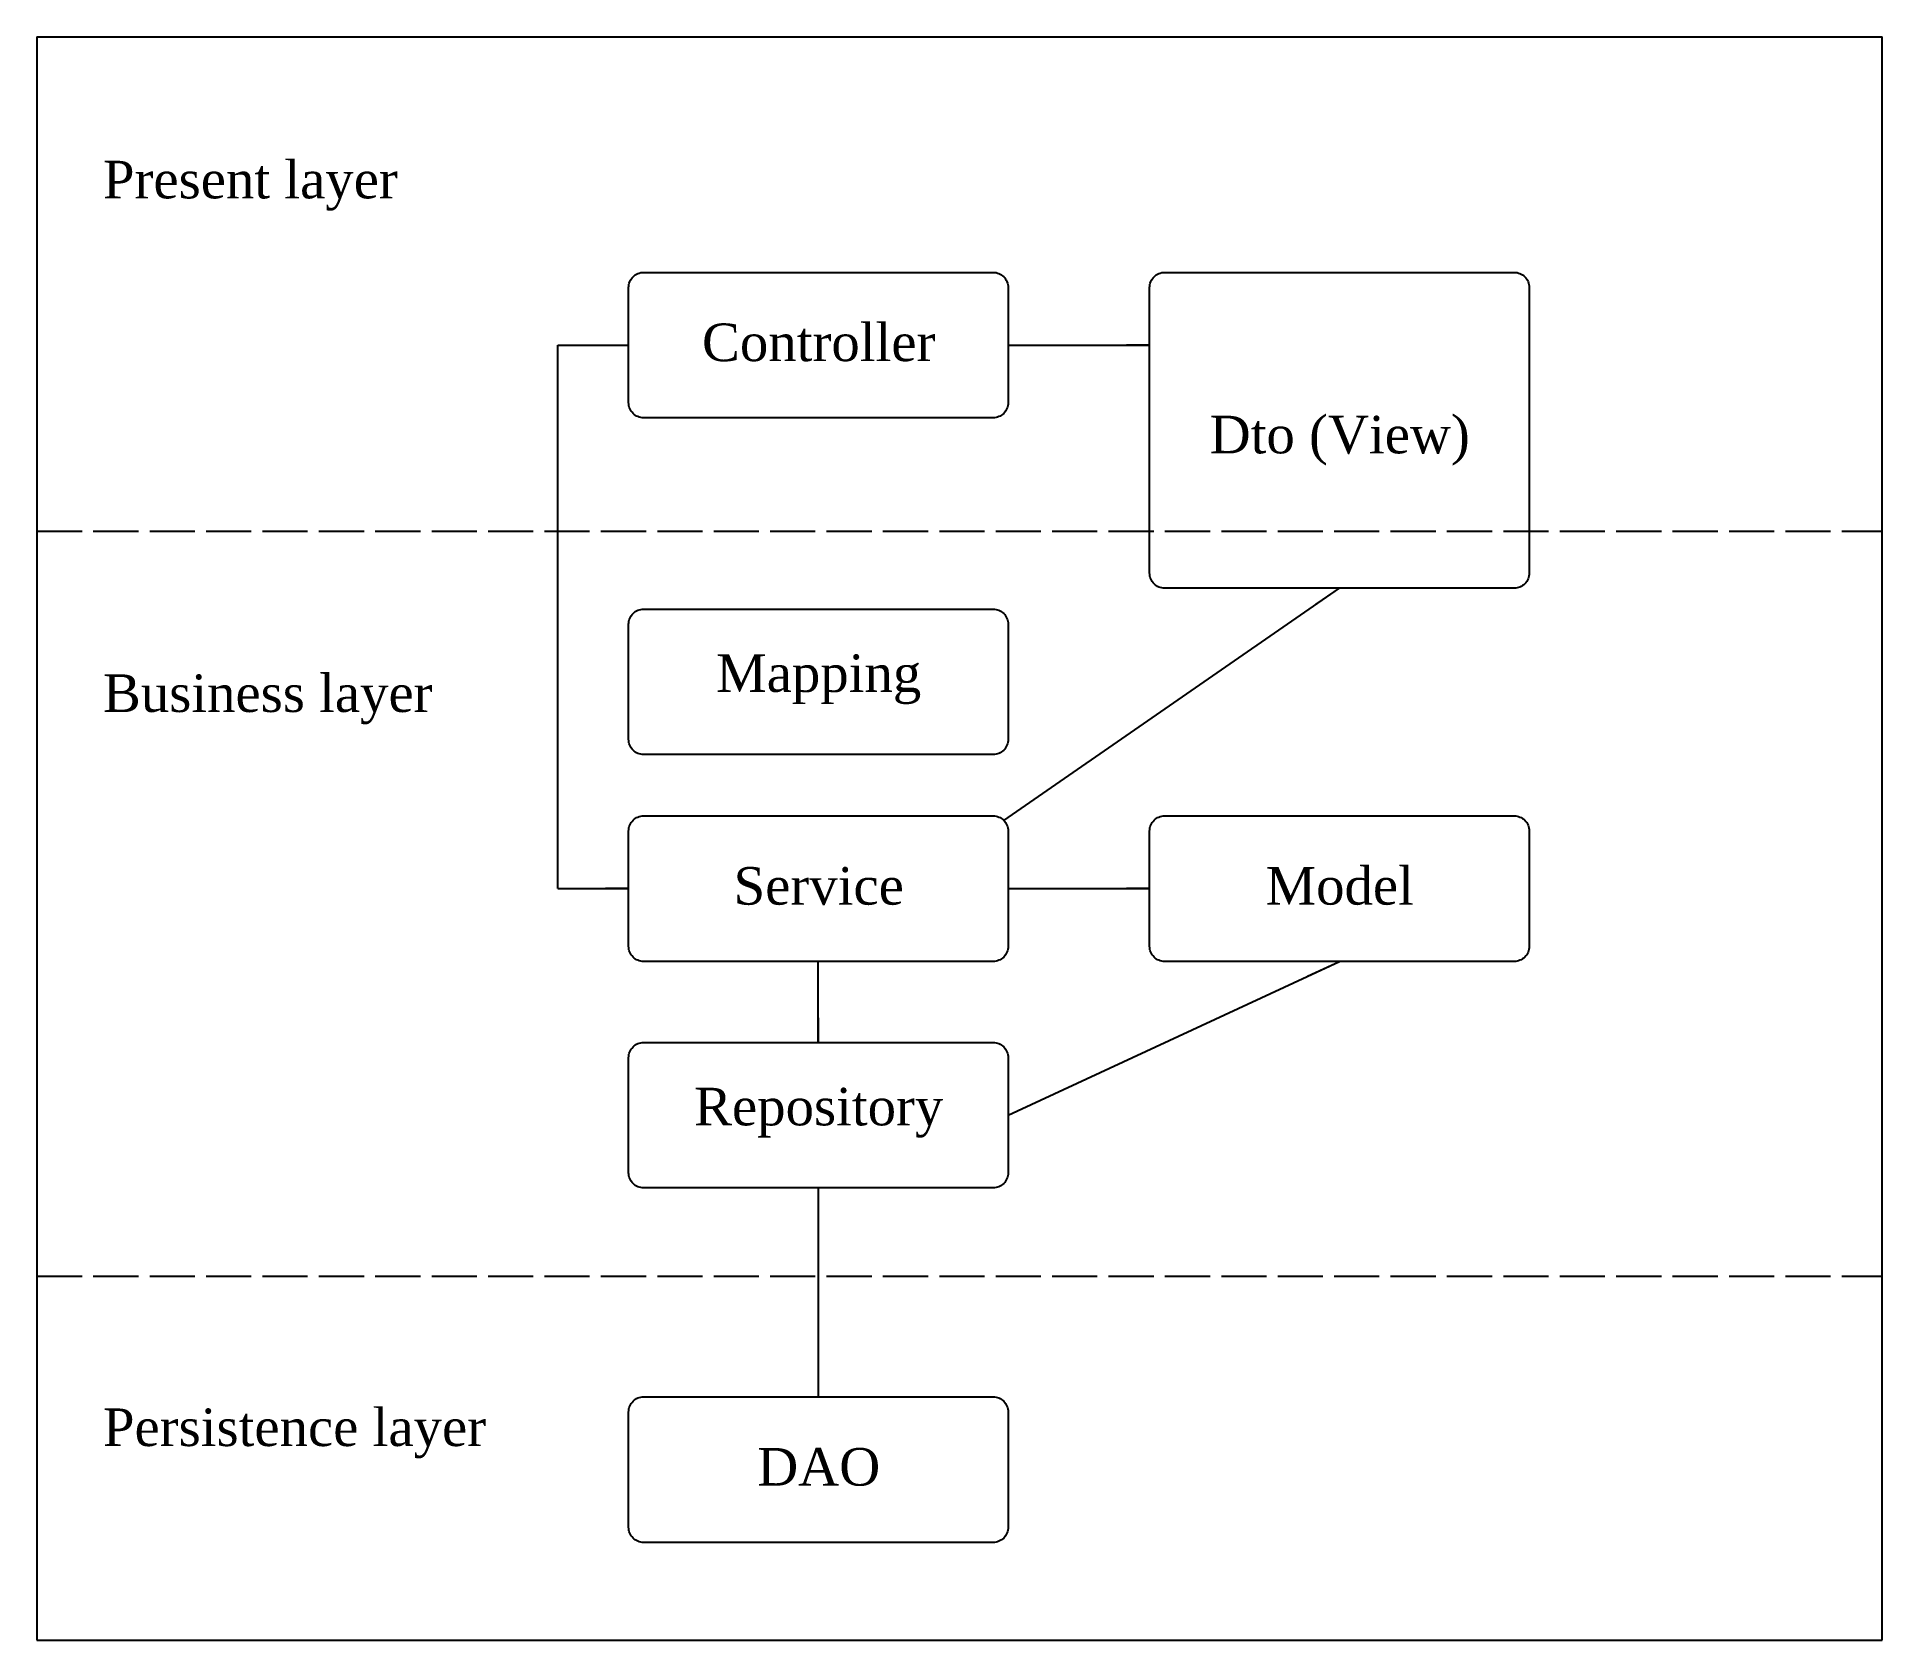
# Model space of a CAD drawing. Header units: millimetres. Extents: x 2363 to 2485, y 1592 to 1699.
import ezdxf

# ---------------------------------------------------------------- set-up
doc = ezdxf.new("R2010")
doc.units = ezdxf.units.MM
doc.linetypes.add('ACAD_ISO02W100', pattern=[15, 12, -3])
doc.styles.add('Times New Roman', font='times.ttf')

msp = doc.modelspace()

# ---------------------------------------------------------------- linework, layer by layer
at = {"ltscale": 0.25}
for p, q in [((2362.69, 1698.71), (2362.69, 1592.11)), ((2362.69, 1698.71), (2485.37, 1698.71)), ((2485.37, 1592.11), (2485.37, 1698.71)), ((2397.32, 1642.07), (2397.32, 1678.21)), ((2397.32, 1678.21), (2402.03, 1678.21)), ((2427.26, 1678.21), (2436.67, 1678.21)), ((2397.32, 1642.07), (2402.03, 1642.07)), ((2427.26, 1642.07), (2436.67, 1642.07)), ((2414.64, 1631.84), (2414.64, 1637.23)), ((2414.64, 1622.17), (2414.64, 1608.28)), ((2362.69, 1592.11), (2485.37, 1592.11))]:
    msp.add_line(p, q, dxfattribs=at)
at = {"linetype": 'ACAD_ISO02W100', "ltscale": 0.25}
for p, q in [((2362.69, 1665.83), (2485.37, 1665.83)), ((2362.69, 1616.3), (2485.37, 1616.3))]:
    msp.add_line(p, q, dxfattribs=at)
for p, q in [((2426.97, 1646.61), (2449.29, 1662.05)), ((2427.26, 1627.01), (2449.29, 1637.23))]:
    msp.add_line(p, q)
at = {"ltscale": 0.25}
for points in [[(2403.03, 1683.05), (2426.26, 1683.05, -0.414214), (2427.26, 1682.05), (2427.26, 1674.38, -0.414214), (2426.26, 1673.38), (2403.03, 1673.38, -0.414214), (2402.03, 1674.38), (2402.03, 1682.05, -0.414214)], [(2437.67, 1683.05), (2460.91, 1683.05, -0.414214), (2461.91, 1682.05), (2461.91, 1663.05, -0.414214), (2460.91, 1662.05), (2437.67, 1662.05, -0.414214), (2436.67, 1663.05), (2436.67, 1682.05, -0.414214)], [(2403.03, 1660.66), (2426.26, 1660.66, -0.414214), (2427.26, 1659.66), (2427.26, 1651.99, -0.414214), (2426.26, 1650.99), (2403.03, 1650.99, -0.414214), (2402.03, 1651.99), (2402.03, 1659.66, -0.414214)], [(2403.03, 1646.91), (2426.26, 1646.91, -0.414214), (2427.26, 1645.91), (2427.26, 1638.23, -0.414214), (2426.26, 1637.23), (2403.03, 1637.23, -0.414214), (2402.03, 1638.23), (2402.03, 1645.91, -0.414214)], [(2437.67, 1646.91), (2460.91, 1646.91, -0.414214), (2461.91, 1645.91), (2461.91, 1638.23, -0.414214), (2460.91, 1637.23), (2437.67, 1637.23, -0.414214), (2436.67, 1638.23), (2436.67, 1645.91, -0.414214)], [(2403.03, 1631.84), (2426.26, 1631.84, -0.414214), (2427.26, 1630.84), (2427.26, 1623.17, -0.414214), (2426.26, 1622.17), (2403.03, 1622.17, -0.414214), (2402.03, 1623.17), (2402.03, 1630.84, -0.414214)], [(2403.03, 1608.28), (2426.26, 1608.28, -0.414214), (2427.26, 1607.28), (2427.26, 1599.6, -0.414214), (2426.26, 1598.6), (2403.03, 1598.6, -0.414214), (2402.03, 1599.6), (2402.03, 1607.28, -0.414214)]]:
    msp.add_lwpolyline(points, format="xyb", close=True, dxfattribs=at)
for points in [[(2436.67, 1678.21), (2435.14, 1678.21)], [(2402.03, 1642.07), (2400.5, 1642.07)], [(2436.67, 1642.07), (2435.14, 1642.07)], [(2414.64, 1633.49), (2414.64, 1631.84)], [(2414.64, 1609.43), (2414.64, 1608.28)]]:
    msp.add_lwpolyline(points, dxfattribs=at)
for points in [[(2447.75, 1660.98), (2449.29, 1662.05)], [(2447.17, 1636.25), (2449.29, 1637.23)]]:
    msp.add_lwpolyline(points)

# ---------------------------------------------------------------- texts
at = {"ltscale": 0.25, "char_height": 2.5, "style": 'Times New Roman'}
for s, width, insert, attachment_point in [('Present layer', 25.594, (2367.08, 1690.47), 1), ('Controller', 13.3486, (2414.67, 1678.38), 5), ('Dto (View)', 25.6232, (2449.31, 1671.86), 5), ('Mapping', 13.3486, (2414.67, 1655.99), 5), ('Business layer', 25.594, (2367.08, 1656.32), 1), ('Service', 13.3486, (2414.67, 1642.24), 5), ('Model', 13.3486, (2449.31, 1642.24), 5), ('Repository', 13.3486, (2414.67, 1627.17), 5), ('Persistence layer', 25.594, (2367.08, 1607.51), 1), ('DAO', 13.3486, (2414.67, 1603.61), 5)]:
    msp.add_mtext_dynamic_manual_height_columns(s, width=width, gutter_width=12.5, heights=[0], dxfattribs=dict(at, insert=insert, attachment_point=attachment_point))

doc.saveas('drawing.dxf')
